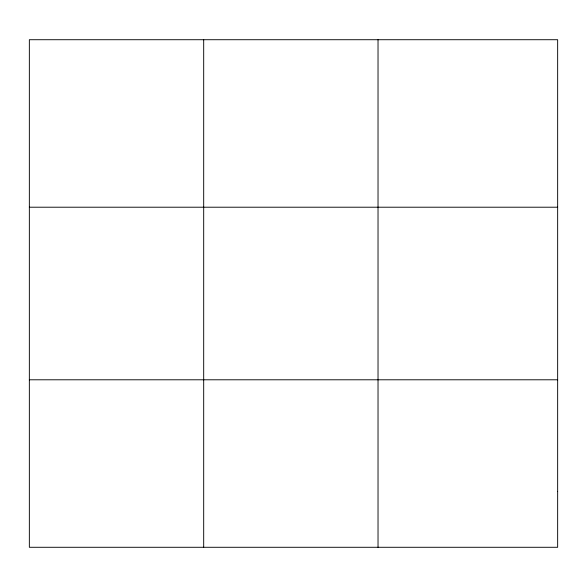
<?xml version="1.0" encoding="UTF-8"?>
<svg xmlns="http://www.w3.org/2000/svg" width="587" height="587" viewBox="0 0 587 587"><rect width="100%" height="100%" fill="white"/><g stroke="black" fill="none" stroke-linecap="round" stroke-linejoin="round"><path stroke-width="0.88" d="M203.689 39.718L203.689 547.282M378.028 39.718L378.028 547.282M29.35 207.211L557.65 207.211M29.35 379.789L557.65 379.789M557.65 491.451L557.65 547.282L29.35 547.282L29.35 39.718L557.65 39.718L557.65 491.451"/></g></svg>
